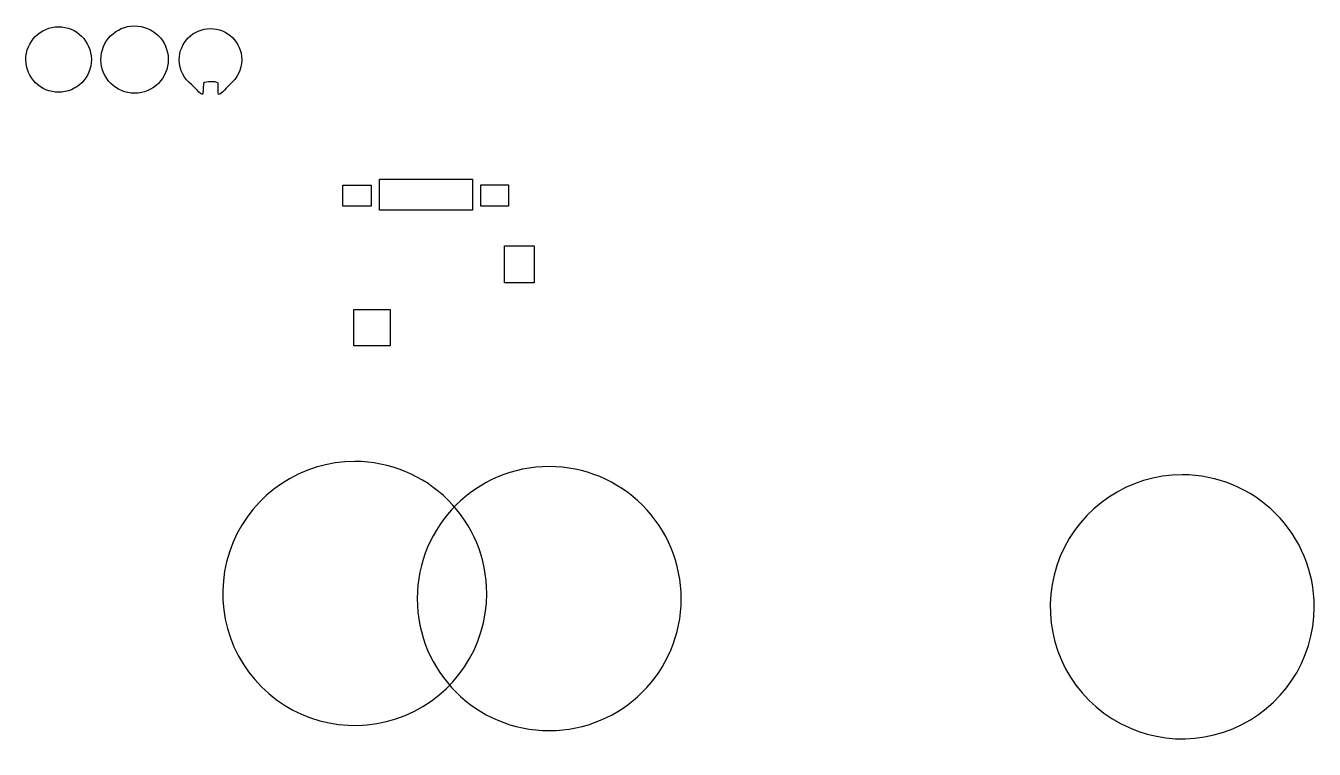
# Model space of a CAD drawing. Extents: x 42 to 778, y -206 to 207.
import ezdxf

# ---------------------------------------------------------------- set-up
doc = ezdxf.new("R2010")
doc.units = 0
doc.layers.add('圖層_5', color=7, linetype='CONTINUOUS')

msp = doc.modelspace()

# ---------------------------------------------------------------- linework, layer by layer
at = {"layer": '圖層_5', "color": 7}
msp.add_lwpolyline([(143.524651, 173.828061), (143.247122, 167.556011)], dxfattribs=at)
for points in [[(244.108488, 119.006798), (297.309508, 119.006798), (297.309508, 101.359585), (244.108488, 101.359585)], [(223.214164, 115.500689), (239.318055, 115.500689), (239.318055, 103.564625), (223.214164, 103.564625)], [(301.944081, 115.69329), (317.811245, 115.69329), (317.811245, 103.64901), (301.944081, 103.64901)], [(315.545082, 80.910589), (332.491572, 80.910589), (332.491572, 59.808626), (315.545082, 59.808626)], [(229.479211, 44.554637), (250.237225, 44.554637), (250.237225, 23.803536), (229.479211, 23.803536)], [(230.000005, -42.165547)], [(341.042591, -45.107232)], [(702.531889, -49.784871)]]:
    msp.add_lwpolyline(points, close=True, dxfattribs=at)
for points in [[(60.742054, 206.018194), (71.055382, 206.080025), (79.471816, 197.780511), (79.554256, 187.46733)], [(85.013615, 187.24101), (84.971239, 197.843578), (93.520708, 206.4789), (104.123174, 206.542465)], [(104.123174, 206.542465), (114.725643, 206.606032), (123.378038, 198.073837), (123.46279, 187.47152)], [(42.153632, 187.24311), (42.112414, 197.556535), (50.428729, 205.956362), (60.742054, 206.018194)], [(129.772737, 187.101832), (129.733387, 196.946109), (137.671402, 204.963837), (147.515581, 205.022855)], [(147.515581, 205.022855), (157.35976, 205.081875), (165.393335, 197.1599), (165.472025, 187.315859)], [(60.891539, 168.6172), (50.578045, 168.59659), (42.194849, 176.92968), (42.153632, 187.24311)], [(79.554853, 187.31785), (79.554856, 177.004338), (71.205033, 168.637811), (60.891539, 168.6172)], [(104.27685, 168.09292), (93.674213, 168.071732), (85.05599, 176.63844), (85.013615, 187.24101)], [(123.4634, 187.31785), (123.463402, 176.715195), (114.879487, 168.114109), (104.27685, 168.09292)], [(136.899689, 172.901627), (132.590476, 176.144388), (129.795949, 181.294161), (129.772737, 187.101832)], [(165.472595, 187.173175), (165.472595, 181.522706), (162.84685, 176.484502), (158.748051, 173.213552)], [(143.247122, 167.556011), (141.788562, 166.921573), (138.4419, 171.741085), (136.899689, 172.901627)], [(147.746888, 174.551858), (146.147148, 174.549058), (144.205261, 174.569608), (143.524651, 173.828061)], [(151.915065, 173.864102), (151.091505, 174.580804), (149.291107, 174.639648), (147.746888, 174.551858)], [(152.242106, 167.428295), (151.975758, 167.482965), (151.915065, 173.864102), (151.915065, 173.864102)], [(158.748051, 173.213552), (157.581557, 172.282659), (153.878239, 167.09246), (152.242106, 167.428295)], [(230.000005, -42.165547), (199.511171, -42.165547), (172.024464, -60.531577), (160.356893, -88.699587)], [(283.302536, -64.244178), (269.165826, -50.107468), (249.992332, -42.165547), (230.000005, -42.165547)], [(341.042591, -45.107232), (299.410725, -45.107232), (265.66143, -78.856528), (265.66143, -120.488394)], [(394.345122, -67.185863), (380.208412, -53.049153), (361.034918, -45.107232), (341.042591, -45.107232)], [(702.531889, -49.784871), (672.043055, -49.784871), (644.556348, -68.150902), (632.888777, -96.318911)], [(755.834419, -71.863502), (741.697709, -57.726792), (722.524216, -49.784871), (702.531889, -49.784871)], [(305.381167, -117.546709), (305.381167, -97.554382), (297.439246, -78.380888), (283.302536, -64.244178)], [(416.423753, -120.488394), (416.423753, -100.496067), (408.481832, -81.322573), (394.345122, -67.185863)], [(777.913051, -125.166033), (777.913051, -105.173706), (769.97113, -86.000213), (755.834419, -71.863502)], [(160.356893, -88.699587), (148.689321, -116.867597), (155.138613, -149.290378), (176.697475, -170.849239)], [(632.888777, -96.318911), (621.221205, -124.486921), (627.670497, -156.909702), (649.229358, -178.468564)], [(258.847127, -187.189821), (287.015136, -175.522249), (305.381167, -148.035542), (305.381167, -117.546709)], [(265.66143, -120.488394), (265.66143, -162.12026), (299.410725, -195.869555), (341.042591, -195.869555)], [(341.042591, -195.869555), (382.674457, -195.869555), (416.423753, -162.12026), (416.423753, -120.488394)], [(731.379011, -194.809145), (759.54702, -183.141574), (777.913051, -155.654867), (777.913051, -125.166033)], [(176.697475, -170.849239), (198.256336, -192.4081), (230.679117, -198.857393), (258.847127, -187.189821)], [(649.229358, -178.468564), (670.78822, -200.027425), (703.211001, -206.476717), (731.379011, -194.809145)]]:
    msp.add_open_spline(points, degree=3, dxfattribs=at)

doc.saveas('drawing.dxf')
